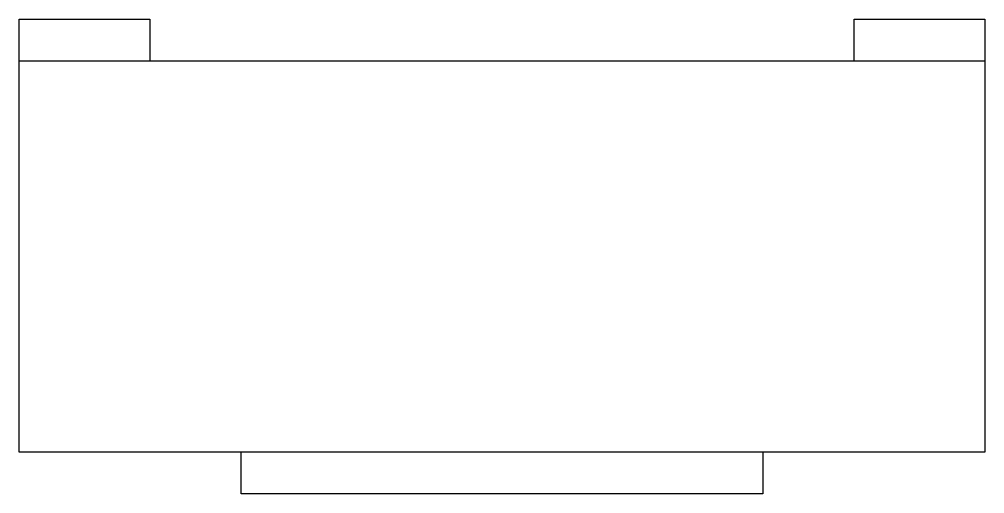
# Model space of a CAD drawing. Header units: millimetres. Extents: x 80 to 450, y 0 to 182.
import ezdxf

# ---------------------------------------------------------------- set-up
doc = ezdxf.new("R2010")
doc.units = ezdxf.units.MM
doc.layers.get('0').update_dxf_attribs({"linetype": 'CONTINUOUS'})

msp = doc.modelspace()

# ---------------------------------------------------------------- linework, layer by layer
for points in [[(365, 0), (165, 0), (165, 16), (80, 16), (80, 182), (130, 182), (130, 166), (400, 166), (400, 182), (450, 182), (450, 16), (365, 16)], [(80, 166), (450, 166), (450, 16), (80, 16)]]:
    msp.add_lwpolyline(points, close=True)

doc.saveas('drawing.dxf')
